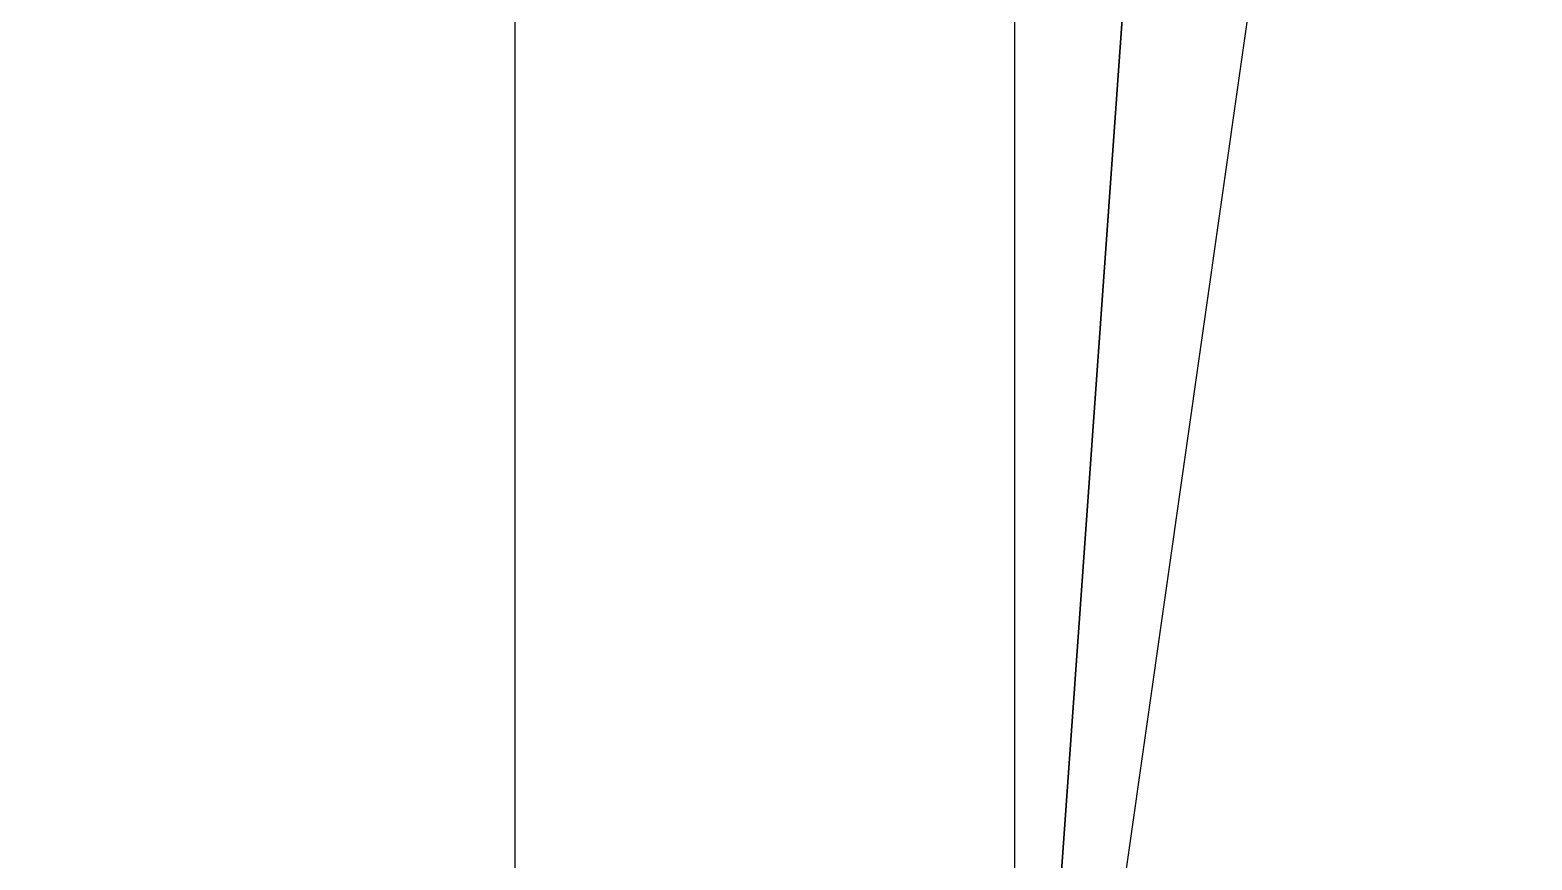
# Model space of a CAD drawing. Header units: inches. Extents: x -2.6 to 42.7, y -8.9 to 1.2.
# Drawn here: x 13.91919 to 13.96489, y -3.3614 to -3.33617 of the extents above; entities that cross this region are included whole.
import ezdxf

# ---------------------------------------------------------------- set-up
doc = ezdxf.new("R2010")
doc.units = ezdxf.units.IN
doc.header["$MEASUREMENT"] = 0
for name, color, linetype in [('Conditions', 1, 'Continuous'), ('Dimensions', 3, 'Continuous'), ('TEXT', 2, 'Continuous')]:
    doc.layers.add(name, color=color, linetype=linetype)
doc.styles.add('ARIAL', font='arial.ttf')
doc.dimstyles.new('Arial', dxfattribs={"dimtxt": 0.25, "dimasz": 0.25, "dimexe": 0.25, "dimexo": 0.25, "dimgap": 0.25, "dimtad": 0, "dimtih": 1, "dimtoh": 1, "dimdec": 4, "dimzin": 3, "dimdsep": 46, "dimlunit": 4, "dimtxsty": 'ARIAL', "dimcen": 0.25, "dimadec": 0, "dimazin": 0, "dimtfac": 1, "dimtdec": 4, "dimtofl": 0, "dimtmove": 0, "dimatfit": 3, "dimfxl": 0, "dimfrac": 2, "dimtolj": 1, "dimtzin": 0, "dimarcsym": 0})

# ---------------------------------------------------------------- blocks, each defined once
blk = doc.blocks.new('carpet-teeth2')
blk.add_lwpolyline([(1.095348, 1.252656), (1.110973, 1.03348)], close=True)
for points in [[(1.110973, 1.03348), (1.110973, 1.252656)], [(1.092608, 1.15848), (1.11043, 1.03348)], [(1.126173, 1.03348), (1.126173, 1.15848)]]:
    blk.add_lwpolyline(points)
blk = doc.blocks.new('CARPET2')
at = {"layer": 'Conditions'}
blk.add_blockref('carpet-teeth2', (-3.974727, -0.975269), dxfattribs=at)

msp = doc.modelspace()

# ---------------------------------------------------------------- block references
at = {"layer": 'Dimensions', "xscale": -1}
msp.add_blockref('CARPET2', (11.085397, -3.439872), dxfattribs=at)

# ---------------------------------------------------------------- leaders
at = {"layer": 'TEXT'}
msp.add_leader([(13.286218, -3.584438), (13.812406, -2.275177), (14.132592, -2.275177)], dimstyle='Arial', dxfattribs=at)

doc.saveas('drawing.dxf')
